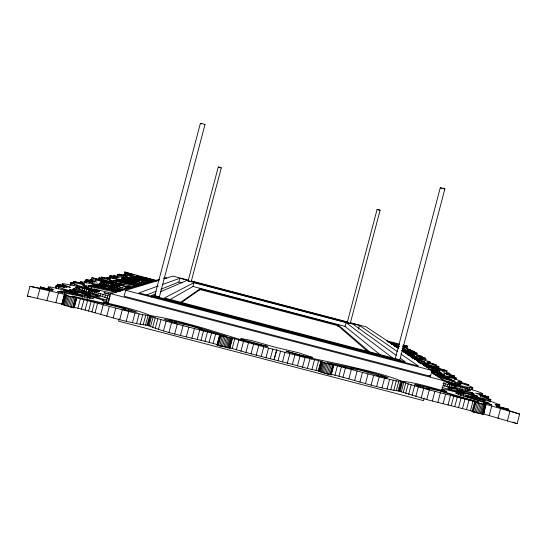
<?xml version="1.0" encoding="UTF-8"?>
<svg xmlns="http://www.w3.org/2000/svg" width="547" height="547" viewBox="0 0 547 547"><rect width="100%" height="100%" fill="white"/><g stroke="black" fill="none" stroke-linecap="round" stroke-linejoin="round"><path stroke-width="0.82" d="M143.355 284.652L122.097 277.814L138.329 281.363L132.367 280.18L145.167 283.845M62.242 304.139L27.35 296.105L29.948 286.32L66.419 294.812L64.443 294.58L61.873 304.282L69.742 306.792L73.948 307.817L76.532 298.088L72.081 296.693L73.291 296.85L128.777 311.503L142.719 314.703L150.343 315.783L155.177 317.875L171.546 322.689L223.935 336.159L225.152 336.658L219.682 335.441L217.118 345.123L229.884 348.063L229.241 347.653M482.803 413.737L517.12 423.72L519.65 414.093L483.712 403.713L486.071 404.602L483.562 414.25L476.198 412.705L472.054 411.549L474.577 401.949L478.837 402.907L477.975 402.489L423.706 388.459L408.226 383.878L401.867 381.396L396.315 380.869L384.555 378.244L330.053 363.823L328.59 363.618L333.827 365.225L331.284 374.873L325.903 373.533L318.34 371.03L320.877 361.423L322.053 361.519C291.578 354.251 261.254 346.367 231.121 337.793L232.427 338.422L219.682 335.441M229.296 347.632C255.093 355.488 281.445 361.184 307.4 368.459L309.944 358.825M310.573 358.846L310.99 357.273L312.296 357.314L311.886 358.887M311.469 358.935L311.886 357.362M307.4 368.459L311.94 369.512L314.484 359.892M311.94 369.512L316.022 370.401L318.552 360.801M318.402 371.133L321.041 361.396M318.703 371.29L321.239 361.67L320.877 361.423M319.222 371.502L321.766 361.875L321.239 361.67M319.961 371.769L322.504 362.135L321.766 361.875M320.884 372.076L323.427 362.435L322.504 362.135M321.971 372.411L324.515 362.77L323.427 362.435M323.195 372.774L325.738 363.126L324.515 362.77M324.521 373.157L327.065 363.502L325.738 363.126M337.759 326.566L338.176 324.973L200.147 288.754L180.1 302.662M325.903 373.533L328.453 363.878L327.065 363.502M327.311 373.902L329.862 364.254L333.827 365.225M328.706 374.257L331.25 364.61M330.039 374.586L332.59 364.931M327.687 373.868L330.525 374.674L333.068 365.027M333.02 367.078L331.12 374.271C353.827 379.543 375.912 387.98 399.071 391.05L401.867 381.396M380.09 354.675L345.054 326.388L346.053 322.614L193.953 282.676L164.442 297.965L395.864 358.77M347.201 322.744L377.095 209.439L378.791 209.774L380.103 210.239L350.217 323.537L347.201 322.744L348.179 322.928M334.962 375.215L337.492 365.628M338.949 376.233L341.472 366.647M342.955 377.3L345.485 367.714M358.49 329.157L359.468 325.438L350.401 323.058M348.863 378.941L351.393 369.348M354.6 380.575L357.129 370.975M359.933 382.086L362.463 372.473M365.478 383.611L368.008 373.991M371.098 385.095L373.628 375.481M378.346 376.117L378.756 374.551L369.505 371.981L356.364 368.712L326.949 362.558L353.519 369.43L351.133 368.343L360.411 370.175L378.162 375.516L376.651 375.468L388.158 377.813L378.756 374.551M376.657 386.524L379.194 376.91M380.644 376.794L381.054 375.228M382.702 377.423L383.119 375.857M384.473 377.998L384.883 376.432M382.025 387.85L384.555 378.244M385.895 378.49L386.305 376.924M387.078 389.04L389.601 379.447M395.235 358.743L440.28 187.771L443.022 188.175L444.889 188.872L399.795 360.022L395.235 358.743L396.09 358.866M390.715 389.82L393.238 380.247M402.66 350.524L403.057 349.02L408.288 350.948L402.318 349.861M393.799 390.421L396.315 380.869M404.924 351.249L405.32 349.745M405.095 353.047L405.498 351.495L402.236 350.572M406.9 348.542L407.536 346.142L403.139 345.027M396.254 390.832L398.763 381.3M406.783 353.547L407.194 351.994L405.498 351.495M398.025 391.043L400.534 381.532M399.071 391.05L401.573 381.567M409.6 351.201L410.305 349.677L409.915 351.147M409.245 354.319L409.655 352.76L407.194 351.994M472.047 411.036L426.728 399.57L401.348 391.843L400.048 391.269L402.544 381.785M401.348 391.843L403.85 382.339M403.248 392.568L405.758 383.044M413.908 354.518L414.311 352.986L417.012 353.205L407.269 349.854L414.831 351.659L406.947 349.328L409.99 349.724M415.529 354.784L415.932 353.253M405.71 393.416L408.226 383.878M416.431 354.846L416.835 353.328M416.609 354.723L417.012 353.205M408.677 394.38L411.194 384.821M412.069 395.426L414.592 385.854M421.491 363.023L421.894 361.512L414.599 359.331M417.751 386.592L418.161 385.033L430.024 387.782L478.864 402.202L452.342 395.221L453.463 395.296L439.767 390.879L426.694 388.069L429.333 389.218L427.084 388.616L414.694 384.603L418.161 385.033M424.055 363.844L424.451 362.326L421.894 361.512M425.306 359.926L425.58 358.264L416.629 355.782L422.318 356.726L421.928 356.261L402.845 350.422M425.299 359.96L425.73 358.333L421.58 357.225L418.694 356.692L426.263 359.611L409.546 355.899L429.429 361.67L430.578 362.251L430.188 363.728M415.809 396.527L418.332 386.948M420.171 387.098L420.581 385.532M429.039 363.762L429.429 362.278L430.578 362.251M423.016 387.734L423.426 386.175M428.342 368.733L428.766 367.133L424.67 365.991M429.935 363.83L430.325 362.346M421.183 398.052L423.706 388.459M430.797 369.451L431.221 367.844L428.766 367.133M426.195 388.493L426.605 386.934M424.089 398.148L423.44 400.609L118.569 321.185L119.143 319.01M159.102 280.276L125.687 290.307L124.121 296.214L430.475 376.309L432.014 370.463L401.498 350.285M432.964 370.107L433.381 368.5L431.221 367.844M426.728 399.57L429.258 389.97M434.762 370.675L435.186 369.068L433.381 368.5M436.082 368.199L436.485 366.654L439.043 366.866L438.639 368.398M436.916 371.42L437.34 369.813L435.186 369.068M437.873 368.439L438.284 366.9M438.366 368.076L438.769 366.552L427.563 362.716L436.301 364.822L427.009 361.984L429.429 362.278M432.315 401.047L434.844 391.447M442.755 371.468L443.173 369.888L447.002 370.688L446.584 372.261M437.819 402.455L440.342 392.862M441.812 390.544L444.355 380.876L431.624 372.309M444.773 386.175L445.388 383.85L456.444 386.168L448.198 383.324L462.379 387.351L470.598 390.606L466.338 390.312L443.036 385.614M449.415 375.085L449.846 373.464L447.289 372.316L423.87 365.348M446.995 386.729L447.603 384.411M449.743 376.473L450.181 374.818L454.372 375.994L443.658 372.924L448.957 373.799L449.846 373.464M443.097 403.761L445.62 394.175M451.309 376.89L451.747 375.242M449.066 387.228L449.675 384.91M448.868 389.567L449.292 387.96L472.622 392.609L470.748 392.582L474.44 394.278L462.318 391.105L457.032 390.23L465.654 393.081L477.784 396.213L462.188 392.719L451.59 389.553L447.692 387.864L449.292 387.96M452.615 377.273L453.053 375.625M452.937 377.375L453.367 375.727M451.576 383.57L452.205 381.156L437.812 376.767M453.176 377.464L453.607 375.81M453.401 377.567L453.764 375.871M450.933 387.659L451.542 385.348M450.502 389.854L450.926 388.247M453.75 377.498L454.188 375.851M454.386 379.488L454.789 377.963L456.212 378.011L455.815 379.536M448.048 404.93L450.571 395.358M452.54 388.008L453.148 385.697M455.432 379.604L455.829 378.08M454.448 384.507L455.083 382.086L452.205 381.156M453.86 388.267L454.468 385.956M454.837 388.432L455.446 386.12M455.46 388.486L456.068 386.182M451.261 405.648L453.771 396.09M455.842 388.473L456.396 386.045M457.018 384.514L457.449 382.9L455.083 382.086M456.663 391.748L457.087 390.141M457.634 388.391L458.236 386.1M456.916 392.028L457.34 390.414M458.824 385.191L459.248 383.577L457.449 382.9M457.579 392.308L458.003 390.695M460.834 383.242L461.244 381.676L461.743 381.601L461.333 383.167M454.796 406.483L457.313 396.931M459.815 389.04L460.417 386.75M458.42 394.961L458.817 393.437L477.613 398.175L485.203 400.664L466.413 396.192L474.652 399.064L488.252 402.613L486.68 402.647L491.862 404.924L459.658 394.886L455.473 393.061L458.817 393.437M461.777 389.642L462.379 387.351M460.649 395.413L461.046 393.888M458.584 407.419L461.094 397.874M463.336 396.007L463.733 394.483M465.401 390.032L465.805 388.5M466.817 388.862L467.247 387.208L472.82 387.802L470.905 386.592L458.694 382.449L468.936 384.917L468.553 384.712L457.839 381.491L461.244 381.676M465.511 396.534L465.914 395.016M462.53 408.431L465.039 398.893M467.958 390.982L468.362 389.443M469.388 389.334L469.818 387.686M467.829 397.122L468.225 395.604M471.193 389.594L471.63 387.953M466.529 409.498L469.046 399.96M472.205 389.628L472.635 387.987M470.222 397.744L470.618 396.226M472.389 389.437L472.82 387.802M470.509 410.592L473.018 401.047M472.054 411.549L472.799 411.747L475.322 402.148M473.381 411.939L475.911 402.332L474.577 401.949M474.782 412.329L477.305 402.722L475.911 402.332M476.198 412.705L478.721 403.105L477.305 402.722M480.437 396.445L480.854 394.866L488.348 396.896L475.678 393.218L482.707 394.052L481.463 393.006L477.025 391.249L445.743 382.107L467.247 387.208M480.963 396.561L481.381 394.982M477.593 413.067L480.116 403.46L486.071 404.602M482.269 395.235L482.68 393.683M482.208 396.869L482.625 395.29M482.885 397.04L483.302 395.467M478.926 413.395L481.449 403.795M483.575 397.225L483.992 395.652M484.259 397.416L484.676 395.837M480.15 413.682L482.673 404.083M484.916 397.601L485.326 396.021M483.623 403.146L484.027 401.594M481.23 413.915L483.753 404.322M485.517 397.778L485.934 396.199M486.057 397.942L486.474 396.363M482.139 414.1L484.663 404.507M486.515 398.093L486.933 396.513M486.885 398.216L487.302 396.637M482.844 414.216L485.36 404.63M487.145 398.319L487.562 396.739M485.832 403.686L486.235 402.141M483.562 414.25L484.56 409.238M484.984 407.645L485.818 404.465M487.322 398.435L487.739 396.855M483.322 414.264L485.839 404.691M487.733 398.483L488.15 396.903M487.91 398.407L488.327 396.828M487.931 398.476L488.348 396.896M488.109 401.259L488.539 399.625L490.919 399.577L479.117 394.763L480.854 394.866M489.722 401.464L490.146 399.836M490.283 401.997L490.919 399.577M489.189 415.713L491.705 406.147M496.437 406.277L496.84 404.732L499.76 404.801L492.3 401.895L470.652 395.59L488.539 399.625M498.31 406.565L498.714 405.026M499.042 407.33L499.76 404.801M497.982 418.325L500.505 408.732M507.814 410.804L508.43 409.135L500.02 406.92L495.097 404.712L496.84 404.732M508.04 410.79L508.43 409.135M507.377 421.019L509.907 411.406M37.326 298.539L39.917 288.768M40.054 288.597L40.717 286.99L49.155 289.247L53.681 289.725L48.341 286.949L50.386 286.97L77.483 292.918L61.285 288.242L55.917 285.965L67.117 287.332L65.661 286.416L57.715 284.269L70.365 287.325L63.992 285.001L62.433 283.872L63.493 283.784L74.228 285.534L99.376 291.572L80.477 286.279L70.843 282.717L72.43 282.409L84.484 284.597L74.18 281.582L84.976 283.982L80.477 281.883L80.06 283.462M40.075 288.679L40.478 287.004M40.3 288.584L40.717 286.99M40.348 288.83L40.499 287.086M47.719 289.281L48.341 286.949M48.17 288.83L48.587 287.271M49.264 289.37L49.681 287.804M46.892 300.782L49.476 291.038M55.479 287.606L55.917 285.965M55.575 287.872L56.013 286.225M56.861 286.676L57.497 284.276M56.519 288.351L57.503 284.337M57.285 285.869L57.715 284.269M57.319 286.067L57.743 284.461M57.77 286.238L58.214 284.604M57.92 286.211L58.344 284.611M58.173 286.245L58.597 284.638M58.529 286.307L58.96 284.707M58.331 288.898L58.734 287.38M58.994 286.396L59.418 284.796M59.534 286.512L59.958 284.912M55.801 302.778L58.379 293.069M60.149 286.655L60.573 285.055M60.813 286.813L61.237 285.213M61.51 286.984L62.433 283.872M62.18 285.855L62.597 284.283M62.221 287.168L62.645 285.568M63.589 287.531L64.013 285.931M62.331 293.165L62.748 291.592L60.642 290.99L62.502 291.927L57.647 291.592L93.81 298.833L84.963 295.585L70.727 291.941L63.172 290.478L77.592 294.238L82.795 296.146L62.748 291.592M64.211 287.708L64.635 286.108M64.628 293.794L65.045 292.221M61.955 304.385L64.443 294.58M64.594 294.546L61.873 304.282M62.283 304.549L64.861 294.833L64.532 294.683M62.837 304.768L65.414 295.045L64.861 294.833M63.602 305.035L66.187 295.305L65.414 295.045M64.567 305.342L67.151 295.612L66.187 295.305M70.064 285.671L70.932 282.375M70.556 285.295L71.151 283.031M65.695 305.677L68.279 295.948L67.151 295.612M71.903 285.076L72.307 283.565M66.96 306.04L69.544 296.303L68.279 295.948M73.414 283.216L73.907 281.568M73.558 283.305L73.989 281.691M73.749 283.196L74.18 281.582M73.9 283.449L74.33 281.835M68.32 306.416L70.905 296.672L69.544 296.303M73.879 285.808L74.276 284.29M69.742 306.792L72.32 297.048L76.532 298.088M71.178 307.154L73.763 297.418M76.621 286.724L77.024 285.206M76.491 288.707L76.908 287.148L97.161 291.578L89.052 290.04L88.443 292.488M72.594 307.503L75.178 297.766M73.948 307.817L73.148 307.605L75.725 297.876M75.671 299.106L76.095 297.493M80.259 283.298L80.682 281.719L83.493 282.04L104.935 287.004L85.031 280.905L84.621 282.443M78.98 289.069L79.39 287.517M73.53 307.175L74.337 307.373L76.901 297.698M80.682 283.845L81.1 282.252M80.074 287.804L80.477 286.279M82.118 284.426L82.542 282.833M82.159 290.464L82.775 288.146M74.337 307.373L77.872 308.228L80.436 298.559M84.833 282.32L85.243 280.789L94.563 282.149L86.084 279.572L96.956 282.19L90.077 279.592L91.151 279.298L100.867 281.117L119.28 285.589L91.896 277.726L91.26 280.112M85.1 282.737L85.51 281.199M83.992 287.216L84.429 285.575L86.173 285.828L116.873 292.351M85.708 281.124L86.084 279.572M85.852 281.069L86.248 279.572M85.92 281.226L86.317 279.722M82.296 296.495L82.706 294.956M86.323 281.377L86.747 279.832M86.501 281.356L86.898 279.852M82.33 297.582L82.747 296.023M83.923 291.66L84.744 288.563M86.255 283.202L86.665 281.657M86.741 281.397L87.137 279.893M87.055 281.459L87.452 279.955M85.742 287.462L86.173 285.828M87.438 281.541L87.835 280.037M87.882 281.643L88.279 280.139M88.375 281.76L88.771 280.255M84.559 297.124L84.963 295.585M77.872 308.228L81.476 309.137L84.04 299.469M86.125 292.153L86.946 289.062M89.434 282.026L90.077 279.592M88.06 287.866L88.498 286.238M89.968 282.163L90.371 280.666M90.494 282.307L90.891 280.802M88.525 292.713L89.339 289.623M87.164 298.737L87.78 296.426M89.058 291.585L89.469 290.033M88.888 292.72L89.51 290.389L89.052 290.04M92.163 282.792L92.559 281.288M81.476 309.137L85.079 310.074L87.643 300.406M89.578 293.007L90.2 290.669L89.51 290.389M90.706 289.24L91.349 286.806M89.981 295.995L90.412 294.368L89.94 294.142L72.368 289.254L75.787 289.404L73.606 288.365L96.58 295.695L100.135 297.26L85.838 294.436L69.483 289.575L83.985 293.349L90.412 294.368M90.843 292.604L91.26 291.045L90.2 290.669M89.729 298.717L90.132 297.178M95.499 280.577L95.923 278.984M92.026 293.835L92.648 291.489L91.26 291.045M219.627 334.928L217.084 344.555C194.137 337.827 169.85 334.573 147.813 325.321C127.663 322.935 108.169 316.241 88.587 311.017L91.151 301.349M93.715 294.348L94.337 292.002L92.648 291.489M98.72 279.401L99.287 277.65L110.282 279.62L101.243 277.069L110.542 279.1L106.535 277.37L106.139 278.861M98.672 279.968L99.287 277.65M95.657 294.908L96.279 292.563L94.337 292.002M99.622 279.886L100.033 278.327L99.13 277.855M91.93 311.947L94.494 302.279M96.156 297.315L96.58 295.695M101.578 280.632L101.988 279.073L100.033 278.327M97.804 295.51L98.426 293.165L96.279 292.563M102.227 283.838L102.665 282.211L119.731 286.136L112.6 284.659L111.998 286.327M95.028 312.85L97.598 303.168M100.087 296.132L100.71 293.78L98.426 293.165M104.34 284.208L104.771 282.58M102.453 296.754L103.075 294.402L109.995 296.118L109.161 299.243M106.132 284.577L106.562 282.949M107.485 279.551L107.882 278.047M102.638 300.618L103.034 299.1L109.359 300.33M109.489 278.081L110.104 275.626L119.321 277.876L113.038 275.469L113.42 275.408L138.931 281.206L122.507 276.604L117.516 274.69L117.113 276.228M109.817 277.24L110.241 275.633M109.674 278.163L110.104 275.626M109.721 278.43L110.364 276.707L117.407 277.842L110.316 275.75M104.833 297.356L105.455 295.011M110.015 278.286L110.665 275.852M108.306 285.055L108.73 283.435M100.669 314.484L103.239 304.788M106.084 301.459L106.521 299.811M106.952 298.717L107.78 295.585M111.287 282.108L111.697 280.57L137.318 286.197M112.395 277.931L112.819 276.324M110.781 285.63L111.212 284.009M112.169 286.286L112.6 284.659M112.169 286.45L112.436 284.693M113.277 282.471L113.68 280.939M107.937 303.387L110.528 293.609L159.471 279.346M111.315 290.888L111.732 289.322L100.299 286.327L92.874 284.789L109.851 289.561L91.602 285.295L92.634 285.965L88.224 285.411L118.692 291.742L111.732 289.322M112.661 286.662L113.092 285.028L112.6 284.823M113.475 286.949L113.906 285.315L113.092 285.028M112.88 291.346L113.297 289.78M106.774 316.18L109.352 306.477M114.583 287.305L115.02 285.671L113.906 285.315M117.379 276.474L117.79 274.936M115.82 282.99L116.224 281.459M115.964 287.722L116.395 286.088L115.02 285.671M117.571 288.194L118.008 286.553L116.395 286.088M118.576 290.553L118.979 289.028L99.773 283.072L101.619 283.9L99.034 283.763L114.419 288.16L96.853 283.975L111.998 288.344L122.603 290.402L118.979 289.028M119.622 288.768L120.053 287.127L118.008 286.553M123.431 276.18L123.827 274.69L123.431 274.457L124.278 274.444L142.302 278.724L126.316 274.033L132.518 274.895L127.56 273.411L126.453 273.192L126.015 274.833M123.93 275.203L124.784 271.975L156.408 280.556M120.06 291.031L120.463 289.513M113.188 317.896L115.759 308.193M125.372 274.888L126.015 272.461L124.784 271.975M125.591 274.683L126.111 273.015L134.145 275.011L126.015 272.461M121.831 289.37L122.268 287.729L120.053 287.127M125.68 274.649L126.111 273.015M125.762 274.751L125.995 273.015M126.07 274.861L126.453 273.192M124.142 289.978L124.579 288.344L126.911 288.946M127.834 280.454L128.251 278.881M128.839 278.888L129.242 277.37L151.034 282.273M129.536 280.843L129.954 279.278M119.725 319.585L122.296 309.882M131.082 279.346L131.478 277.821M130.432 284.72L130.822 283.243L127.28 282.3L116.832 279.893L131.068 283.879L115.978 280.276L117.058 280.796L113.208 280.269L138.562 285.835M131.451 281.302L131.861 279.729M131.95 281.753L132.381 280.119M132.278 281.712L132.695 280.139M124.969 309.889L125.386 308.317L118.022 306.334L72.17 296.064L99.684 303.188L98.412 302.512L112.06 305.349L123.601 308.638L125.721 309.643L123.383 309.37L125.796 309.971L137.222 312.18L125.386 308.317M132.818 282.102L133.242 280.522M133.543 285.596L133.94 284.119L130.822 283.243M134.794 282.724L135.218 281.144M128.34 310.853L128.757 309.274M136.141 283.114L136.559 281.534M126.207 321.198L128.777 311.503M131.396 311.756L131.813 310.176M139.341 284.009L139.758 282.423M141.112 284.481L141.529 282.902M132.449 322.689L135.013 313.014M142.931 284.96L143.348 283.38M146.377 281.678L146.767 280.201L133.16 276.782L132.504 276.693L145.058 280.187L131.889 277.001L132.853 277.445L129.591 276.96L151.943 281.944L146.767 280.201M136.559 323.598L139.116 313.937M140.162 324.344L142.719 314.703M143.17 324.897L145.721 315.284M151.403 297.124L151.84 295.476L155.731 293.807M145.488 325.253L148.032 315.66M154.712 295.831L200.4 123.349L202.588 123.663L205.009 124.586L159.334 297.042L154.712 295.831L155.553 295.934M147.047 325.397L149.584 315.831M147.813 325.321L150.343 315.783M148.087 325.643L150.616 316.077M148.989 326.115L151.526 316.528M150.514 326.744L153.057 317.13M152.627 327.503L155.177 317.875M155.286 328.385L157.837 318.737M158.425 329.362L160.982 319.708M163.519 330.839L166.076 321.171M160.859 289.281L178.862 282.013L179.854 278.273L188.093 280.433M169.481 321.752L169.898 320.18L181.05 322.798L196.811 327.113L227.067 336.487L200.243 329.403L202.041 329.513L191.047 325.971L175.061 322.504L176.688 323.284L164.237 319.359L169.898 320.18M168.982 332.371L171.546 322.689M171.908 322.279L172.326 320.706M174.63 322.901L175.047 321.328M188.106 280.967L218.26 167.047L219.73 167.32L221.303 167.861L191.156 281.767L188.106 280.967L191.156 281.767M174.691 333.909L177.255 324.227M169.522 299.886L192.947 286.471L193.953 282.676M180.51 335.42L183.074 325.745M186.288 336.877L188.852 327.209M199.73 290.348L200.147 288.754M191.901 338.237L194.452 328.576M197.193 339.468L199.744 329.82M201.009 340.371L203.559 330.73M205.002 341.355L207.552 331.721M209.084 342.395L211.627 332.767M213.139 343.475L215.689 333.848M220.085 345.875L217.863 345.321L220.427 335.639M218.383 345.485L220.947 335.803M219.737 345.868L222.301 336.179M221.145 346.237L223.702 336.549M222.561 346.607L225.118 336.918M223.949 346.948L226.506 337.26M225.261 347.256L227.825 337.574M226.472 347.53L229.029 337.855M227.538 347.748L230.096 338.08M228.441 347.919L230.991 338.258M229.138 348.029L231.696 338.374M229.624 348.077L232.174 338.429M229.884 348.063L232.448 338.347M232.16 348.555L234.704 338.921M236.325 349.813L238.875 340.166M240.659 340.234L241.234 338.552L251.476 340.507L276.139 347.489L298.58 352.753L312.296 357.314M240.824 340.118L241.234 338.552M241.836 340.856L242.253 339.284L241.077 338.668M243.148 341.349L243.565 339.769L242.253 339.284M240.947 351.153L243.497 341.499M244.906 341.937L245.323 340.35L243.565 339.769M245.897 352.535L248.454 342.866M251.032 353.902L253.582 344.241M256.194 355.235L258.745 345.567M261.227 356.48L263.777 346.825M265.992 357.601L268.536 347.96M270.341 358.579L272.885 348.952M276.686 349.765L274.15 359.372L276.871 349.82M278.067 360.589L280.611 350.962M282.491 361.895L285.035 352.261M287.284 363.256L289.828 353.615M292.317 364.637L294.867 354.982M297.445 365.984L299.995 356.336M302.833 357.287L303.257 355.7L310.99 357.273M302.518 367.276L305.069 357.629M305.301 357.841L305.718 356.261M444.889 188.872L443.87 188.852M205.009 124.586L204.414 124.613M181.207 302.737L199.949 289.52L337.978 325.732L367.434 351.277M221.268 167.881L220.585 167.765M160.394 291.804L186.848 280.454L352.815 324.036L396.192 355.318M146.767 294.963L156.162 291.175M158.186 286.026L138.924 292.925L418.428 366.066L400.876 353.977M162.199 284.59L179.854 278.273M163.991 278.806L172.955 276.119L188.633 280.235M106.535 277.37L112.675 278.375L127.581 282.033L110.159 276.789M163.553 278.156L165.18 277.678L166.835 278.115M117.516 274.69L127.041 276.385L119.041 274.17L127.136 275.968L123.827 274.69M380.103 210.239L378.408 209.904M441.532 389.225L446.961 389.915L463.76 393.785L442.003 387.42M76.908 287.148L74.912 287.209L79.725 289.301L108.832 298.587M84.429 285.575L82.734 285.575L87.178 287.503L99.41 291.004L93.79 288.987L112.983 293.363M222.465 346.326L220.742 346.025M508.225 409.231L496.655 406.421L519.65 414.093M407.536 346.142L403.235 345.396M433.32 374.086L449.504 378.073L432.581 373.218M27.35 296.105L30.611 296.529M102.665 282.211L100.491 282.026L104.839 283.907L124.073 289.876M111.697 280.57L109.352 280.365L112.99 281.896L124.066 285.028L118.678 283.243L134.364 286.874M29.948 286.32L52.833 290.587L40.772 287.23M141.399 284.898L129.892 282.286L119.725 279.305L134.624 282.902L121.379 279.161L123.54 279.401L121.598 278.573L141.317 284.618M402.476 351.085L403.269 351.181L402.264 350.73M426.428 367.112L427.754 367.228L425.074 366.223M418.811 362.046L420.075 362.162L417.252 361.136M63.028 304.337L63.849 304.481M454.789 377.963L437.258 373.943L455.938 379.269L461.743 381.601M129.242 277.37L126.439 277.062L139.526 281.049L134.835 279.496L148.586 282.758M436.485 366.654L419.18 362.682M70.72 306.539L71.315 306.662M316.022 370.401L318.826 370.969M326.997 373.327L327.516 373.43M414.311 352.986L402.407 350.224M430.024 369.3L439.761 371.016L437.34 369.813M431.002 370.251L440.985 372.363L439.357 372.275L442.154 373.539L431.898 370.859M422.243 364.254L423.426 364.507L422.195 364.131M103.034 299.1C65.408 290.662 92.183 295.606 108.012 302.142L108.21 302.47L107.472 302.559L103.267 301.992C119.205 306.163 135.67 309.328 150.876 315.735C168.934 318.245 186.582 323.496 204.147 328.357L246.034 341.335L258.622 344.658L267.777 346.436L245.323 340.35M403.597 352.405L413.484 354.333L409.655 352.76M405.518 353.348L414.441 355.311L412.705 355.174L414.988 356.097L406.195 353.793M91.896 277.726L121.557 284.768L101.988 279.073M387.802 341.95L396.691 343.96L395.016 343.769L397.013 344.548L389.108 342.477M443.173 369.888L423.829 365.28M402.565 346.819L406.879 347.612L402.688 346.032M120.696 290.936L109.981 288.331L120.333 291.209M303.257 355.7L286.054 351.201L305.315 356.883L342.969 364.87C362.668 369.601 382.804 373.642 401.635 381.184C416.93 382.688 431.822 387.864 446.721 391.652L442.345 389.984M140.668 285.315L130.159 282.703L139.629 285.315M153.112 281.445L144.169 279.216L152.162 281.404M398.654 344.391L399.344 344.562M110.644 294.43L103.93 292.761L110.48 294.58M399.03 345.984L391.447 344.056L399.255 346.169M132.155 287.496L127.725 286.382L132.456 287.647M399.201 344.042L386.394 340.678M411.255 357L420.424 359.42L410.612 356.528M393.266 345.048L398.681 346.449M418.339 362.052L428.971 364.063L424.451 362.326M146.828 283.23L141.625 281.91L146.849 283.325M472.799 411.747L476.396 412.465L475.876 412.199M130.165 288.399L125.29 287.161L128.819 288.139M156.647 296.18L157.837 296.488M391.372 343.769L398.565 345.403L390.654 343.345M450.181 374.818L446.29 374.189L456.212 378.011M220.229 167.683L218.26 167.047M330.525 374.674L331.284 374.873M478.721 403.105L480.116 403.46M407.652 355.058L416.903 357.164L408.083 354.873M129.83 287.907L116.019 284.03L131.868 287.879M443.077 383.256L445.388 383.85M191.108 280.885L347.871 322.053M350.347 322.703L366.018 326.819L398.66 348.405M191.388 281.302L347.933 322.409M178.862 282.013L182.158 282.874M192.947 286.471L345.054 326.388M156.49 280.755L145.974 277.931L156.319 280.973M151.84 295.476L405.142 361.772L400.322 358.292M125.687 290.307L432.014 370.463M110.528 293.609L444.355 380.876M100.71 293.78L103.075 294.402M403.583 345.793L406.715 346.641L403.371 345.615M398.23 346.873L394.079 345.752M432.171 372.124L444.677 374.975L431.248 371.399M328.453 363.878L329.862 364.254M70.905 296.672L72.32 297.048M122.268 287.729L124.579 288.344M348.562 323.031L350.217 323.537M217.118 345.123L217.863 345.321M85.079 310.074L88.587 311.017M393.149 344.774L399.201 346.463M397.177 359.133L397.778 359.29M73.148 307.605L69.715 306.552M419.276 362.743L447.002 370.688M412.356 357.909L421.566 360.316L420.629 360.309L424.643 361.834L412.684 358.271M441.573 188.305L442.147 188.469M441.491 379.303L450.673 382.387L445.415 381.45L461.018 384.691L459.248 383.577M403.235 347.297L410.305 349.677M394.455 346.066L398.401 347.236M402.353 348.398L404.718 349.095L402.195 348.254M395.72 346.846L398.168 347.571M133.94 284.119L138.835 285.821M378.025 209.802L377.095 209.439M435.433 375.379L454.96 381.307L450.359 379.515L451.166 379.331L435.357 375.016M398.879 359.625L399.795 360.022M327.133 373.697L326.135 373.307M201.159 123.738L201.658 123.916M221.863 345.957L222.232 346.094M158.815 296.789L159.334 297.042M512.963 422.106L517.12 423.72M482.823 413.805L483.309 414.017M440.67 187.997L440.28 187.771M399.372 390.852L400.048 391.269M359.468 325.438L397.368 351.557M429.08 375.338L430.475 376.309M346.053 322.614L392.151 357.567M338.176 324.973L369.635 351.899M138.029 276.365L136.128 276.132L148.073 279.476L134.781 276.228L154.425 281.247L136.182 275.633L138.029 276.365"/></g></svg>
